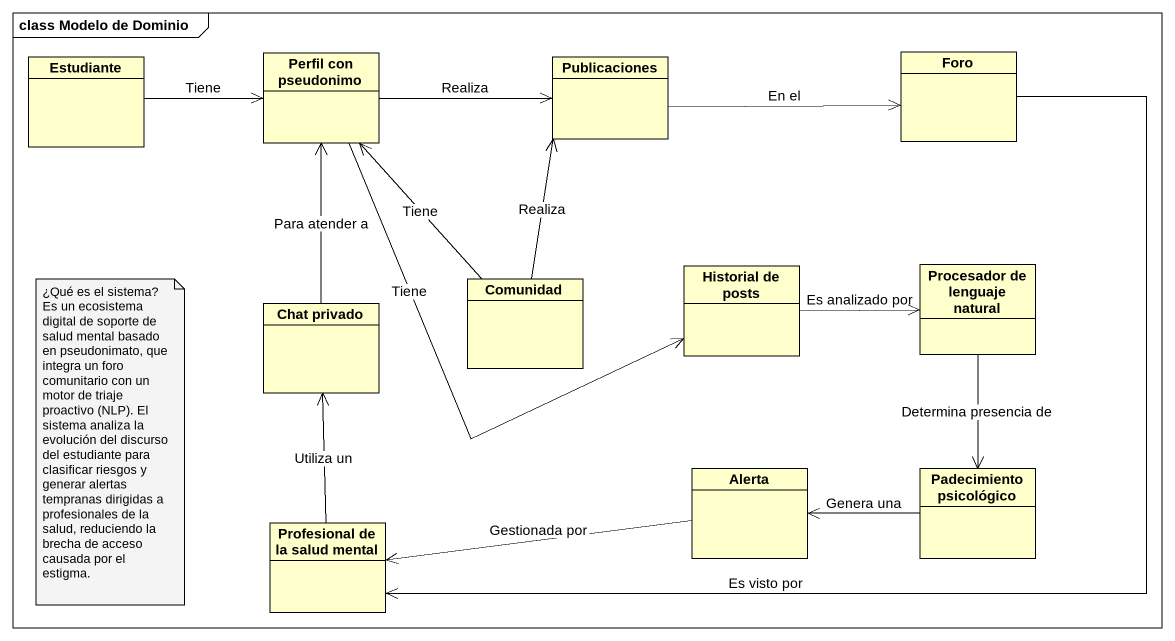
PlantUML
@startuml
mainframe class Modelo de Dominio
hide circle
hide empty members
class Estudiante
class "Perfil con pseudonimo" as Perfil_con_pseudonimo
class Publicaciones
class Foro
class Comunidad
class "Historial de posts" as Historial_de_posts
class "Procesador de lenguaje natural" as Procesador_de_lenguaje
class "Chat privado" as Chat_privado
class "Profesional de la salud mental" as Profesional_de_la_salud
class Alerta
class "Padecimiento psicológico" as Padecimiento_psicológico
Estudiante -right-> Perfil_con_pseudonimo : Tiene
Perfil_con_pseudonimo -right-> Publicaciones : Realiza
Perfil_con_pseudonimo -right-> Historial_de_posts : Tiene
Publicaciones -right-> Foro : En el
Comunidad -up-> Perfil_con_pseudonimo : Tiene
Comunidad -up-> Publicaciones : Realiza
Historial_de_posts -right-> Procesador_de_lenguaje : Es analizado por
Procesador_de_lenguaje --> Padecimiento_psicológico : Determina presencia de
Chat_privado -up-> Perfil_con_pseudonimo : Para atender a
Profesional_de_la_salud <-up- Foro : Es visto por
Profesional_de_la_salud -up-> Chat_privado : Utiliza un
Alerta -left-> Profesional_de_la_salud : Gestionada por
Padecimiento_psicológico -left-> Alerta : Genera una
note as N1
  ¿Qué es el sistema?
  Es un ecosistema digital de soporte de salud mental basado en pseudonimato, que integra un foro comunitario con un motor de triaje proactivo (NLP). El sistema analiza la evolución del discurso del estudiante para clasificar riesgos y generar alertas tempranas dirigidas a profesionales de la salud, reduciendo la brecha de acceso causada por el estigma.
end note
@enduml
